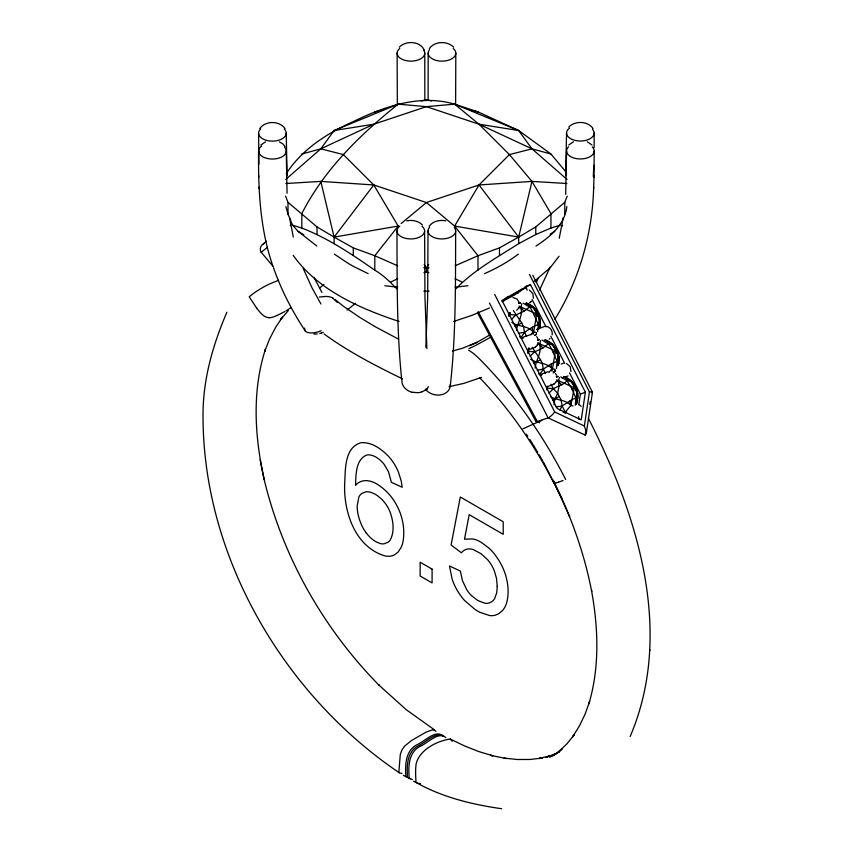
<?xml version="1.0" encoding="UTF-8"?>
<svg xmlns="http://www.w3.org/2000/svg" width="853" height="853" viewBox="0 0 853 853"><rect width="100%" height="100%" fill="white"/><g stroke="black" fill="none" stroke-linecap="round" stroke-linejoin="round"><path stroke-width="1.28" d="M286.224 133.217L287.077 175.718M286.245 150.981L287.056 193.236M424.762 53.078L424.837 100.419M424.602 231.035L424.965 297.409L426.873 348.557M455.811 53.249L455.619 104.716M455.662 230.886C455.438 282.588 456.067 334.472 450.277 385.94M523.188 303.188L529.489 307.123L533.711 307.325L536.718 314.096L533.232 334.397L532.197 327.285L538.286 324.353L540.098 319.832C538.701 312.529 533.935 305.374 526.557 303.156M556.092 350.071L556.7 349.837L555.527 350.924L552.03 371.226L551.006 364.124L557.084 361.182L558.896 356.661L557.905 353.227L556.7 349.837L552.509 344.154L546.976 340.475L545.014 340.123L550.75 343.205L554.397 346.968L556.977 351.649L558.619 358.612L557.926 365.415L558.79 363.613L558.896 356.661L552.509 344.154L548.287 343.951L541.986 340.016M594.136 147.58L594.178 132.961M594.2 151.056L594.008 177.136M428.099 100.419L428.174 53.078M630.132 736.544C674.766 632.126 637.34 514.284 588.442 418.439M649.826 650.562L649.837 649.762M554.876 319.257C579.368 279.645 592.504 233.541 593.677 187.042M593.827 165.279L593.283 176.72M593.635 188.502L594.051 175.675M526.205 303.295L531.952 306.376L536.548 311.633L539.288 318.254L539.469 328.448L540.098 319.832L536.718 314.096L519.082 306.163L520.788 307.506C523.315 315.621 517.323 322.423 516.577 330.122M577.716 398.799C578.451 392.241 575.775 385.727 571.318 380.982C568.013 378.007 557.073 373.134 569.559 380.033C574.154 383.839 576.937 389.522 577.428 395.451C577.716 398.767 575.189 411.114 577.374 398.937M533.338 298.379L532.901 293.677L529.329 289.999M425.85 347.352L427.673 297.409L428.014 231.035M565.688 175.633L566.541 133.132M565.678 194.356L566.563 150.896M509.017 316.154L510.009 312.71L509.369 316.026M527.815 352.982L529.041 348.109M537.678 331.561L538.286 324.353L532.794 312.273L528.178 303.647L527.581 303.871M556.476 368.4L557.084 361.182L551.603 349.101L546.976 340.475L546.378 340.71M575.285 405.228L575.882 398.01L577.705 393.5L571.318 380.982L567.085 380.779L560.794 376.845M304.585 328.085L304.766 330.218M578.792 404.685L580.381 394.139L569.516 372.868M585.382 392.209L581.224 419.857L557.148 408.502L502.236 300.938L530.459 284.635L585.382 392.209L580.381 394.139M489.451 302.996L548.095 417.874L585.446 435.179L586.246 431.735L584.369 426.031L589.444 391.911L529.457 274.399M585.169 435.339L585.712 431.479M589.786 404.407L590.169 401.827M586.235 433.676L592.472 392.22M535.194 368.155C535.609 359.955 542.199 352.886 539.586 344.335L537.88 343.002M553.992 404.983L554.919 398.959L557.638 393.308L558.971 386.452L558.395 381.163L559.408 377.431M563.183 217.856L559.237 238.243M528.167 352.854L528.465 349.677M546.965 389.682L547.615 386.366L546.741 388.179L553.352 388.701L564.27 383.392L567.085 380.779L565.784 377.303L565.176 377.538M286.181 173.852C301.685 149.52 327.349 133.089 353.302 121.584C384.458 106.39 419.975 93.969 454.606 104.162L479.002 124.218L509.422 154.596L531.963 181.401L518.688 237.102L518.688 243.638C497.086 257.521 473.458 270.412 455.907 288.858M290.308 225.661L290.873 223.433M563.215 412.362L565.198 412.191L570.838 405.548L574.325 387.752L575.498 386.665L574.901 386.899M521.801 303.775L520.799 307.506L524.019 311.26L529.489 307.123M540.61 340.603L539.597 344.335L542.817 348.088L548.287 343.951M535.961 246.048C550.441 236.612 564.569 224.872 566.861 206.671M226.887 312.209C212.813 345.007 202.79 379.852 203.035 415.827L203.014 416.701C203.227 557.169 283.836 694.715 399.14 772.658M564.782 214.146L564.782 202.321L567.213 196.147M550.121 267.16L539.544 290.095M428.334 386.665L427.364 388.595M536.249 282.386L538.403 278.067M532.197 327.285L524.552 332.275L520.948 337.66L522.921 338.001L519.957 336.775M551.006 364.124L543.35 369.104L539.746 374.488L541.73 374.83L538.765 373.603M559.749 410.048L562.148 405.932L572.448 399.417L575.882 398.01L577.588 400.441L576.991 400.675M566.605 173.852L564.782 170.536L550.953 154.02L518.688 130.52L477.989 111.892L454.606 104.162L426.393 106.657L398.18 104.162C360.105 134.625 324.129 169.683 301.823 213.602L301.823 228.05C328.16 238.264 351.724 254.151 374.798 270.177C383.402 275.252 390.184 282.023 396.869 288.858M550.953 154.02L531.963 148.827L509.422 154.596L479.002 184.962L454.606 226.066L477.989 255.729L477.989 270.177M559.078 256.22L550.089 267.821L534.287 281.351M423.888 272.629L426.393 272.075L426.393 267.906L428.622 264.601M259.76 128.568C265.358 120.54 279.443 120.54 285.051 128.568M429.347 48.589C434.689 40.965 447.281 40.72 453.647 47.192M429.198 226.386C432.674 221.044 439.977 219.616 445.852 220.852M285.734 179.439L320.813 148.827L334.099 130.52L398.18 104.162M564.782 202.321L535.769 226.93L518.688 237.102L454.606 226.066L426.393 202.534L373.785 184.962L334.099 237.102L334.099 243.638M301.823 154.02L320.813 148.827L343.364 154.596L373.785 184.962L398.18 226.066L374.798 255.729L374.798 270.177M530.811 334.739L533.232 331.892L536.494 332.553M548.81 372.516L552.04 368.72L555.292 369.381M288.293 310.609L280.445 319.747L282.46 317.103L275.53 327.509L269.559 339.036L264.601 351.617L265.422 349.335C251.816 391.314 254.738 436.747 264.099 479.29L260.186 459.735M536.526 334.056L535.183 335.282L536.174 334.184M554.983 371.023L553.981 372.111L555.324 370.884M518.837 308.072L516.651 310.247M511.384 319.459L515.756 315.045L524.019 311.26M530.182 356.287L534.554 351.873L542.817 348.088M548.98 393.116L553.352 388.701L550.953 384.202M260.773 145.095L265.507 141.854M399.289 47.182C405.921 40.326 420.081 40.933 424.282 50.114M568.706 127.076C575.071 120.582 587.674 120.849 593.006 128.472M568.727 145.01L573.472 141.769M347.043 310.097L355.594 303.295M553.139 372.953L554.247 372.004M319.758 287.951L323.799 284.476M549.279 339.099L550.057 338.449M401.198 223.539L426.393 202.534L479.002 184.962L531.963 181.401L566.882 183.502M531.643 301.141L529.852 302.623L530.662 301.962M527.74 350.188L534.831 347.438L537.337 345.358M546.538 387.017L553.64 384.266L556.145 382.187M553.64 384.266L554.439 383.594M534.831 347.438L535.641 346.766M266.424 241.282L263.342 243.755L263.982 243.734M267.416 247.306L261.253 252.264L272.981 266.317M518.432 254.141L512.163 258.544A184.525 106.54 0 0 1 492.266 270.049L484.632 273.653M291.342 307.475L286.011 310.833M534.49 315.589L537.891 313.008L537.294 313.243M553.288 352.417L555.527 350.924L537.88 343.002M575.882 398.01L572.096 389.245L574.325 387.752L556.678 379.83L561.615 384.916M489.622 335.037L476.699 342.501M490.987 337.063L475.579 345.486M525.139 287.024L524.158 287.621M550.164 234.095L554.695 231.366M522.409 288.677L522.153 288.826A107.915 7.848 -27 0 1 504.091 299.254L503.792 299.424M506.266 297.654L508.527 296.354M284.849 311.505L276.98 315.599M455.118 265.795L477.989 255.729L499.474 247.882L518.688 237.102L479.002 184.962M503.174 299.766L501.937 300.459M518.688 243.638L535.769 234.543L550.953 228.05L560.229 225.171M513.357 310.545L521.727 322.956L515.127 326.4M532.155 347.374L540.525 359.785L533.925 363.229M553.352 388.701L557.638 393.308L559.333 396.613L552.723 400.057M541.815 420.348L522.91 428.824M474.929 345.806L468.947 348.642M390.93 281.97L397.733 278.696M502.086 301.663L514.391 295.042L525.896 287.408A14.352 8.285 60 0 0 526.6 286.213M320.813 148.827L373.785 124.218L426.393 106.657L479.002 124.218L531.963 148.827L567.042 179.439M469.63 345.646L477.158 342.298L462.603 348.184L452.516 351.02M489.473 307.965L471.794 315.407L453.7 321.464M530.459 284.635L525.469 286.576L527.271 290.127M509.134 314.522L515.756 315.045M533.114 307.56L533.711 307.325M539.501 320.067L540.098 319.832M539.384 327.008L539.992 326.774L538.286 324.353M536.484 329.493L544.545 326.422M523.284 337.116L531.27 334.376M527.943 351.351L534.554 351.873M551.912 344.388L552.509 344.154M558.299 356.895L558.896 356.661M558.193 363.836L558.79 363.613L557.084 361.182M540.909 374.403L547.999 371.652M562.17 378.22L568.077 375.928M570.71 381.216L571.318 380.982M577.097 393.734L577.705 393.5M564.707 412.468A18.425 14.981 68.8 0 0 566.179 412.287L566.552 412.084A18.425 14.981 68.8 0 1 563.62 412.298M562.468 480.719L563.023 480.506M562.223 480.815L558.352 482.244M481.54 377.378L463.915 383.37L449.041 386.665M561.199 364.028L563.343 363.25M278.6 280.274L270.017 283.761A290.521 167.732 60 0 0 249.204 296.78L256.614 308.04M478.138 311.601L537.358 421.553L548.095 417.874M321.282 333.107L320.525 333.342A8.338 3.401 -10.8 0 1 319.736 333.502M554.162 483.48A11.484 0.874 -26.9 0 0 554.343 483.491L554.983 483.363M421.382 100.953L426.393 99.716L431.394 100.953M519.05 303.071L520.533 302.73M537.859 339.899L539.341 339.558M556.657 376.727L558.139 376.386M374.798 111.892L381.131 110.485M537.593 340.006L538.989 339.697M556.391 376.834L557.787 376.525A18.425 14.981 68.8 0 0 556.337 376.834M398.18 226.066L334.099 237.102L317.017 226.93L287.994 202.321L285.574 196.147M518.453 333.32L524.552 332.275L526.578 336.445M537.262 370.149L543.35 369.104L545.376 373.283M556.06 406.977L562.148 405.932L565.198 412.191L566.552 412.084M406.764 220.842C412.202 219.733 418.503 220.81 422.438 224.979M334.099 130.52L373.785 124.218M429.006 291.15L423.781 291.15M455.129 287.184L467.956 285.734M319.289 297.025L324.94 296.524M564.59 412.425L566.2 412.223M518.325 307.73L520.788 307.506M537.123 344.559L539.586 344.335M555.921 381.398L558.395 381.163M285.904 183.502L320.813 181.401L373.785 184.962M423.77 267.757L429.016 267.757M563.566 412.223L565.198 412.191M384.82 285.734L397.658 287.184M504.091 758.114L517.302 759.501L530.054 759.479L542.284 758.029L539.053 758.498L550.622 755.662L546.069 757.379L556.934 753.178L549.62 757.037L559.739 751.482L552.744 755.886L562.084 748.998L558.342 752.079L566.861 743.891L574.495 734.454L572.523 736.949L579.24 726.287L584.955 714.483L589.636 701.624L588.901 703.736C599.808 666.993 598.305 627.765 591.502 590.404L591.683 591.428C585.521 559.376 575.135 528.252 561.86 498.472L543.51 462.23M402.008 773.372L399.812 773.095A3.124 1.727 -58 0 1 398.916 771.645L400.27 754.585L401.987 749.819L404.695 746.034L411.69 740.415L426.01 732.151L432.887 729.763L436 731.213M512.92 297.526L517.089 299.008L519.552 303.135M545.547 326.379C549.865 326.262 552.893 330.783 552.211 334.824M410.688 778.597L407.606 777.605A3.423 1.973 -60 0 1 407.435 776.806A99.609 57.514 -60 0 1 407.371 774.929C406.806 764.48 407.489 751.749 417.799 746.076C425.668 742.547 434.774 731.874 443.699 735.744M412.383 779.567L409.28 778.565A3.423 1.994 -60.4 0 1 409.099 777.765A99.609 57.972 -60.4 0 1 409.024 775.878C408.31 765.013 409.131 751.877 420.188 746.3C427.47 743.358 438.538 730.936 445.831 737.642M506.415 758.594L490.507 755.31L492.735 755.769L478.757 751.557L464.565 745.959L450.245 739.018C437.067 740.926 419.783 749.563 416.147 763.744C415.336 769.641 415.582 775.612 415.987 781.529A3.124 1.877 -62.1 0 0 417.042 783.086L418.215 783.225M419.377 783.395L420.529 783.566M479.002 124.218L518.688 130.52L531.963 148.827M501.692 808.74C472.37 804.528 443.165 797.523 417.053 783.054M550.526 396.634C556.828 400.75 565.667 399.236 570.838 405.548L573.013 405.985M412.212 392.252L418.066 392.689A14.522 11.654 9.4 0 0 422.171 391.762M426.393 272.075L428.888 272.629M470.387 110.197L477.989 111.892M406.753 777.318L405.932 776.635A3.423 1.962 -59.6 0 1 405.772 775.835A99.609 57.044 -59.6 0 1 405.719 773.97C405.154 763.115 406.22 750.107 417.213 744.584C424.463 741.662 435.499 729.262 442.76 735.872M399.076 321.464C359.763 308.477 317.881 290.105 293.176 255.346M285.915 206.671L287.994 214.146L292.558 225.171L301.823 228.05M320.813 181.401L334.099 237.102L353.302 247.882L374.798 255.729L397.658 265.795M454.606 104.162L518.688 130.52M368.144 273.653L354.219 266.786A168.499 97.285 0 0 1 348.195 263.364L334.355 254.141M584.369 426.031L554.695 411.967L494.708 294.456M455.054 278.696L461.857 281.97M587.29 141.769L592.025 144.999M279.326 141.854L282.812 143.88L285.062 146.492M332.755 298.092L337.489 302.548M398.308 339.014L375.672 326.976L360.286 317.742L343.205 306.11L335.005 299.531M511.821 322.391C518.347 327.104 527.73 325.302 533.232 331.892M530.63 359.22C537.145 363.932 546.528 362.13 552.04 368.72M564.835 412.98L565.432 413.289M413.566 781.177L415.315 782.126M537.358 421.553L539.65 422.811M292.558 225.171L298.092 231.366L303.753 234.778M403.298 775.249L405.036 776.294M566.584 363.517L570.188 366.715L571.02 371.652M450.245 739.018L452.239 741.268M434.721 730.051L406.209 709.664L378.561 684.778L379.297 685.492C323.138 628.448 282.258 556.028 263.812 478.043M578.824 404.471L581.17 406.305M324.076 333.96C348.397 351.713 375.256 365.638 402.275 378.743A14.053 11.132 7.8 0 0 401.934 380.374A13.744 10.886 9.1 0 0 412.191 392.327M298.092 231.366L316.826 246.048M479.695 377.74C509.636 408.95 534.49 444.903 554.109 483.406M424.165 264.601L426.393 267.906M536.654 336.636L537.891 338.492M555.452 373.475L556.689 375.32M526.344 434.134L527.719 436.256M529.777 439.444L532.517 443.688M567.085 380.779L572.096 389.245M305.075 330.729C292.152 310.993 281.17 289.924 273.45 267.607M531.963 181.401L550.953 213.602L550.953 228.05M533.2 444.744L537.71 452.399M539 454.585L542.871 461.132M320.952 304.009L312.081 287.962L303.167 268.396M321.912 292.462L313.968 277.321M477.637 313.072L535.865 421.382M532.784 275.252L592.409 392.071M532.101 299.574L545.984 326.763M550.814 336.221L564.686 363.41M521.727 322.956L523.422 326.272L524.552 332.275M540.525 359.785L542.22 363.101L543.35 369.104M559.333 396.613L561.018 399.929L562.148 405.932M561.86 498.472L553.107 480.068L569.665 516.747M272.949 266.232C260.026 229.35 258.182 189.878 258.598 151.152M562.404 225.32L562.553 225.981M569.804 400.953L570.838 405.538M293.293 237.049L289.615 217.931M578.494 416.69L578.856 419.164M401.624 378.945C396.656 329.759 397.157 280.242 396.965 230.864M258.896 164.107L258.587 133.057M258.747 175.771L258.8 177.232M259.12 187.138L259.163 188.598M397.327 104.695L397.125 53.227M535.769 226.93L535.769 234.543M499.474 247.882L499.474 255.505M353.302 247.882L353.302 255.505M317.017 226.93L317.017 234.543M287.994 202.321L287.994 214.146M423.653 50.018A13.819 7.976 0 0 1 409.408 61.085A13.819 7.976 0 0 1 399.748 48.472M453.199 48.482A13.819 7.976 0 0 1 451.813 58.782A13.819 7.976 0 0 1 433.996 59.667A13.819 7.976 0 0 1 429.571 49.666M592.472 129.208A13.819 7.976 0 0 1 588.538 139.476A13.819 7.976 0 0 1 570.39 138.57A13.819 7.976 0 0 1 569.569 128.057M592.313 146.951A13.819 7.976 0 0 1 589.199 157.112A13.819 7.976 0 0 1 571.329 157.005A13.819 7.976 0 0 1 568.599 146.801M450.373 384.053A13.947 11.334 15.3 0 1 441.236 394.79A13.947 11.334 15.3 0 1 425.391 389.245M454.265 227.463A13.819 7.976 0 0 1 441.651 238.936A13.819 7.976 0 0 1 429.571 227.282M427.204 388.307A14.309 11.505 8.3 0 1 422.139 391.708M421.99 226.28A13.819 7.976 0 0 1 419.943 236.921A13.819 7.976 0 0 1 401.39 236.803A13.819 7.976 0 0 1 399.78 226.13M323.319 332.265A8.957 3.785 -10.7 0 1 321.24 333.075M317.295 333.96A7.24 2.858 -11.3 0 1 313.872 333.992M321.208 330.772A14.053 6.771 -19.9 0 1 318.02 331.892A13.744 6.451 -19.8 0 1 304.681 330.25M284.529 147.217A13.819 7.976 0 0 1 280.605 157.496A13.819 7.976 0 0 1 262.447 156.589A13.819 7.976 0 0 1 261.636 146.076M284.337 129.112A13.819 7.976 0 0 1 281.223 139.284A13.819 7.976 0 0 1 263.353 139.167A13.819 7.976 0 0 1 260.623 128.963M366.332 533.061A24.844 14.341 60 0 0 376.642 542.103L380.097 543.478A21.357 12.337 60 0 0 383.989 543.83L388.04 542.231A24.972 14.416 60 0 0 390.216 539.96C394.736 531.579 393.286 521.119 390.247 512.461A23.649 13.648 60 0 0 388.701 508.996A24.3 14.032 60 0 0 386.835 505.69L386.164 504.656A22.114 12.774 60 0 0 381.643 499.165L377.239 495.54A31.049 17.934 60 0 0 374.371 493.812L370.799 492.32A23.82 13.755 60 0 0 365.969 491.84L361.811 493.471A24.534 14.17 60 0 0 358.836 497.086L357.172 506.128A35.698 20.611 60 0 0 359.614 520.053L361.715 525.341A24.374 14.074 60 0 0 366.342 533.05M427.321 388.851A10.854 1.813 -79 0 1 426.692 389.554M324.929 296.481A15.546 14.085 12.5 0 1 332.851 297.9M261.114 252.339A6.387 6.184 41 0 1 263.417 243.883M537.39 421.489A6.035 1.802 -47.1 0 1 535.951 420.113M554.61 412.01A6.387 1.759 -44.9 0 1 548.021 417.991M592.323 392.444A6.387 0.896 -9.8 0 1 591.694 392.775M589.37 391.943A6.387 0.896 -9.8 0 1 592.217 391.975M546.613 388.222A18.425 14.981 68.8 0 1 547.04 386.505M563.46 377.026A18.425 14.981 68.8 0 1 575.86 404.055M546.805 389.821A18.425 14.981 68.8 0 1 547.487 386.334M563.908 376.855A18.425 14.981 68.8 0 1 576.308 403.885M541.207 375.096A18.425 14.981 68.8 0 1 539.629 374.542M527.815 351.393A18.425 14.981 68.8 0 1 528.807 348.067M544.662 340.198A18.425 14.981 68.8 0 1 557.638 365.617M554.557 371.311A18.425 14.981 68.8 0 1 553.522 372.377M541.655 374.925A18.425 14.981 68.8 0 1 538.531 373.625M527.996 352.993A18.425 14.981 68.8 0 1 528.679 349.506M537.539 340.006A18.425 14.981 68.8 0 1 538.936 339.665M545.11 340.027A18.425 14.981 68.8 0 1 558.086 365.436M555.004 371.14A18.425 14.981 68.8 0 1 553.97 372.196M522.409 338.268A18.425 14.981 68.8 0 1 520.831 337.713M509.006 314.565A18.425 14.981 68.8 0 1 509.433 312.848M525.853 303.369A18.425 14.981 68.8 0 1 538.829 328.778M535.748 334.483A18.425 14.981 68.8 0 1 534.714 335.538M522.857 338.087A18.425 14.981 68.8 0 1 519.733 336.796M509.198 316.164A18.425 14.981 68.8 0 1 509.881 312.678M526.301 303.199A18.425 14.981 68.8 0 1 539.277 328.608M536.196 334.312A18.425 14.981 68.8 0 1 535.172 335.368M528.679 348.653A6.909 5.619 68.8 0 1 528.338 349.165M503.057 300.874A6.909 5.619 68.8 0 1 503.643 300.778M517.494 292.792A6.909 5.619 68.8 0 1 518.528 292.814M276.862 315.429A28.917 23.511 50.8 0 1 268.951 317.86M268.887 317.604A9.554 7.762 50.8 0 1 264.451 316.228A11.484 9.34 50.8 0 1 263.438 315.535L261.636 314A39.526 32.137 50.8 0 1 256.657 308.008M554.141 483.48A9.554 0.725 -26.9 0 1 554.855 482.702M558.406 482.212A39.526 3.017 -26.9 0 1 554.908 483.406M565.667 479.482A290.521 167.732 60 0 0 544.854 442.44C526.034 412.127 504.144 383.615 478.896 358.367A61.341 35.41 60 0 0 473.596 353.558L470.035 351.052A19.427 11.217 60 0 0 468.702 350.316M355.562 483.459L355.541 485.357C358.825 481.124 364.626 479.759 369.669 481.103A36.679 21.176 60 0 1 375.768 483.363C395.6 494.655 407.02 519.541 402.947 541.975A47.629 27.499 60 0 1 401.07 547.487L398.234 551.902L394.608 554.802A35.506 20.493 60 0 1 390.226 556.156A36.594 21.122 60 0 1 385.215 555.985C355.392 547.317 343.524 512.301 344.676 484.003C345.486 469.992 344.143 447.068 361.363 442.654C372.015 442.099 381.462 449.051 388.541 456.355A31.881 18.403 60 0 1 394.139 463.755A31.774 18.35 60 0 1 398.436 472.104L401.219 481.028L402.232 487.298L391.378 482.286L388.467 471.698L384.191 464.416A19.982 11.537 60 0 0 380.054 459.98L376.962 457.688A25.91 14.959 60 0 0 374.851 456.504A23.489 13.563 60 0 0 366.609 455.054C355.936 459.66 356.053 473.639 355.562 483.459M497.246 586.374L496.713 592.803L494.687 598.539A27.573 15.919 60 0 1 491.84 601.674L488.94 603.039A24.076 13.904 60 0 1 484.771 603.21L477.915 600.576L471.496 595.661A22.05 12.731 60 0 1 466.858 589.913L462.465 580.712L460.321 570.998L449.467 565.976L452.186 579.315A35.623 20.568 60 0 0 456.376 588.858A37.404 21.602 60 0 0 458.178 591.95A35.858 20.707 60 0 0 464.522 600.427L474.929 609.394A56.319 32.521 60 0 0 479.695 612.219L489.569 615.546A37.01 21.368 60 0 0 495.177 615.237L498.877 613.659L502.748 610.29A44.964 25.963 60 0 0 506.351 603.753C509.23 594.477 508.324 584.358 505.616 575.146A38.012 21.943 60 0 0 502.086 566.253L501.201 564.505A41.84 24.161 60 0 0 498.227 559.365L494.996 554.727A34.93 20.173 60 0 0 489.046 548.148L480.985 542.167A36.615 21.133 60 0 0 472.551 538.936L464.501 539.192L469.193 514.679L503.217 534.319L503.217 521.78L460.321 497.022L451.098 544.982L461.409 552.819A28.01 16.175 60 0 1 468.073 548.969A24.033 13.883 60 0 1 473.244 549.567L481.156 553.778L487.692 559.792A22.956 13.253 60 0 1 491.445 565.038A24.3 14.032 60 0 1 494.345 570.924L496.521 578.419L497.246 586.374M520.181 302.868L518.795 303.178A18.425 14.981 68.8 0 1 520.127 302.836M432.087 569.111L420.145 562.212L420.145 576.01L432.087 582.908L432.087 569.111"/></g></svg>
